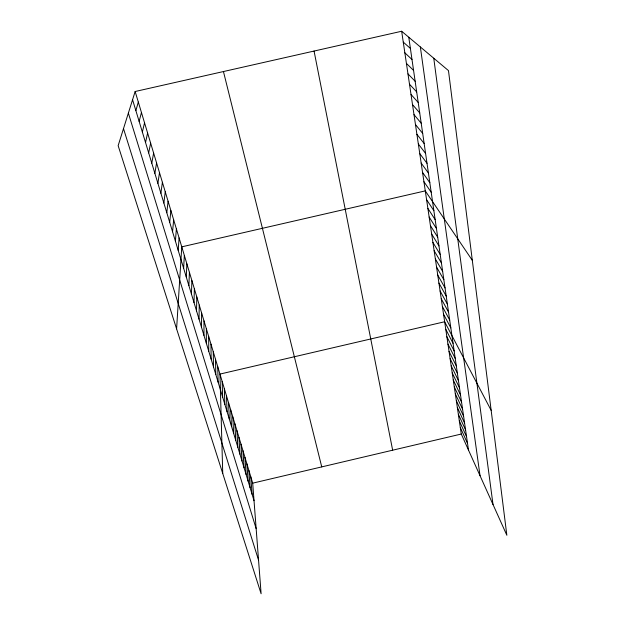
<?xml version="1.0" encoding="UTF-8"?>
<svg xmlns="http://www.w3.org/2000/svg" width="625" height="625" viewBox="0 0 625 625"><rect width="100%" height="100%" fill="white"/><g stroke="black" fill="none" stroke-linecap="round" stroke-linejoin="round"><path stroke-width="0.94" d="M203.945 335.352L204 320.906M201.492 327.273L201.625 313.008M199.023 319.117L199.234 305.023M196.523 310.867L196.812 296.969M194 302.531L194.367 288.82M191.445 294.109L191.898 280.602M188.875 285.602L189.406 272.289M186.266 277L186.891 263.898M183.633 268.305L184.344 255.414M176.594 328.859L181.773 246.844L425.281 190.883L472.32 260.367M178.195 250.367L179.094 237.922M175.398 241.117L176.383 228.898M172.562 231.758L173.648 219.781M169.695 222.289L170.883 210.562M166.797 212.719L168.086 201.242M163.859 203.039L165.258 191.82M160.891 193.242L162.398 182.289M157.891 183.336L159.508 172.656M154.859 173.312L156.578 162.914M151.781 163.172L153.625 153.062M148.672 152.906L150.633 143.094M145.531 142.531L147.609 133.016M142.352 132.023L144.547 122.812M139.125 121.391L141.453 112.5M135.867 110.625L138.32 102.062M135.148 91.508L118.148 145.664L261.109 593.75L252.695 483.156L135.148 91.508L401.656 31.25L448.477 70.609L506.852 535.266L461.273 434.039L401.656 31.25M252.695 483.156L461.273 434.039M403.258 42.094L410.398 48.438M404.844 52.812L412 59.5M406.414 63.414L413.578 70.438M407.961 73.883L415.141 81.242M409.5 84.242L416.688 91.922M411.016 94.484L418.211 102.477M412.508 104.609L419.727 112.914M413.992 114.625L421.219 123.227M415.461 124.523L422.688 133.422M416.906 134.32L424.148 143.5M418.344 144L425.586 153.461M419.758 153.586L427.016 163.312M421.164 163.062L428.422 173.055M422.547 172.43L429.82 182.688M423.922 181.703L431.195 192.211M426.586 199.695L433.867 210.68M427.875 208.414L435.164 219.625M429.156 217.047L436.445 228.484M430.414 225.594L437.711 237.242M431.672 234.047L438.961 245.914M432.906 242.422L440.203 254.5M434.133 250.711L441.438 262.992M435.352 258.922L442.648 271.398M436.555 267.047L443.852 279.719M437.742 275.094L445.047 287.953M438.922 283.062L446.227 296.102M440.094 290.953L447.391 304.172M441.25 298.766L448.547 312.164M442.391 306.508L449.695 320.07M443.531 314.172L450.828 327.906M491.164 410.375L444.648 321.758L219.961 374.078L222.742 473.477M445.766 329.281L453.055 343.336M446.867 336.727L454.156 350.945M447.961 344.102L455.25 358.469M449.039 351.406L456.328 365.93M450.109 358.648L457.398 373.312M451.172 365.82L458.453 380.633M452.227 372.93L459.5 387.875M453.266 379.969L460.539 395.055M454.297 386.945L461.57 402.164M455.32 393.852L462.586 409.203M456.336 400.703L463.594 416.18M457.344 407.492L464.594 423.094M458.336 414.219L465.586 429.938M459.32 420.883L466.57 436.719M460.297 427.492L467.539 443.445M123.5 128.633L258.555 560.164M128.367 113.125L256.156 528.656M132.57 99.734L254.031 500.695M223.445 71.547L321.742 466.898M314.062 51.055L392.656 450.195M408.773 37.234L468.5 450.102M420.359 46.977L480.031 475.703M433.766 58.242L493.016 504.539M250.781 476.797L252.07 494.234M248.859 470.383L250.094 487.711M246.914 463.906L248.102 481.133M244.953 457.375L246.094 474.492M242.977 450.781L244.062 467.789M240.977 444.125L242.008 461.023M238.961 437.414L239.938 454.188M236.93 430.633L237.852 447.289M234.875 423.797L235.742 440.328M232.805 416.891L233.609 433.297M230.719 409.922L231.461 426.203M228.602 402.891L229.289 419.039M226.477 395.789L227.102 411.797M224.32 388.625L224.883 404.492M222.148 381.391L222.648 397.117M217.742 366.703L218.117 382.133M215.508 359.258L215.812 374.531M213.25 351.734L213.484 366.852M210.969 344.141L211.133 359.102M208.672 336.469L208.766 351.266M206.344 328.727L206.367 343.352"/></g></svg>
